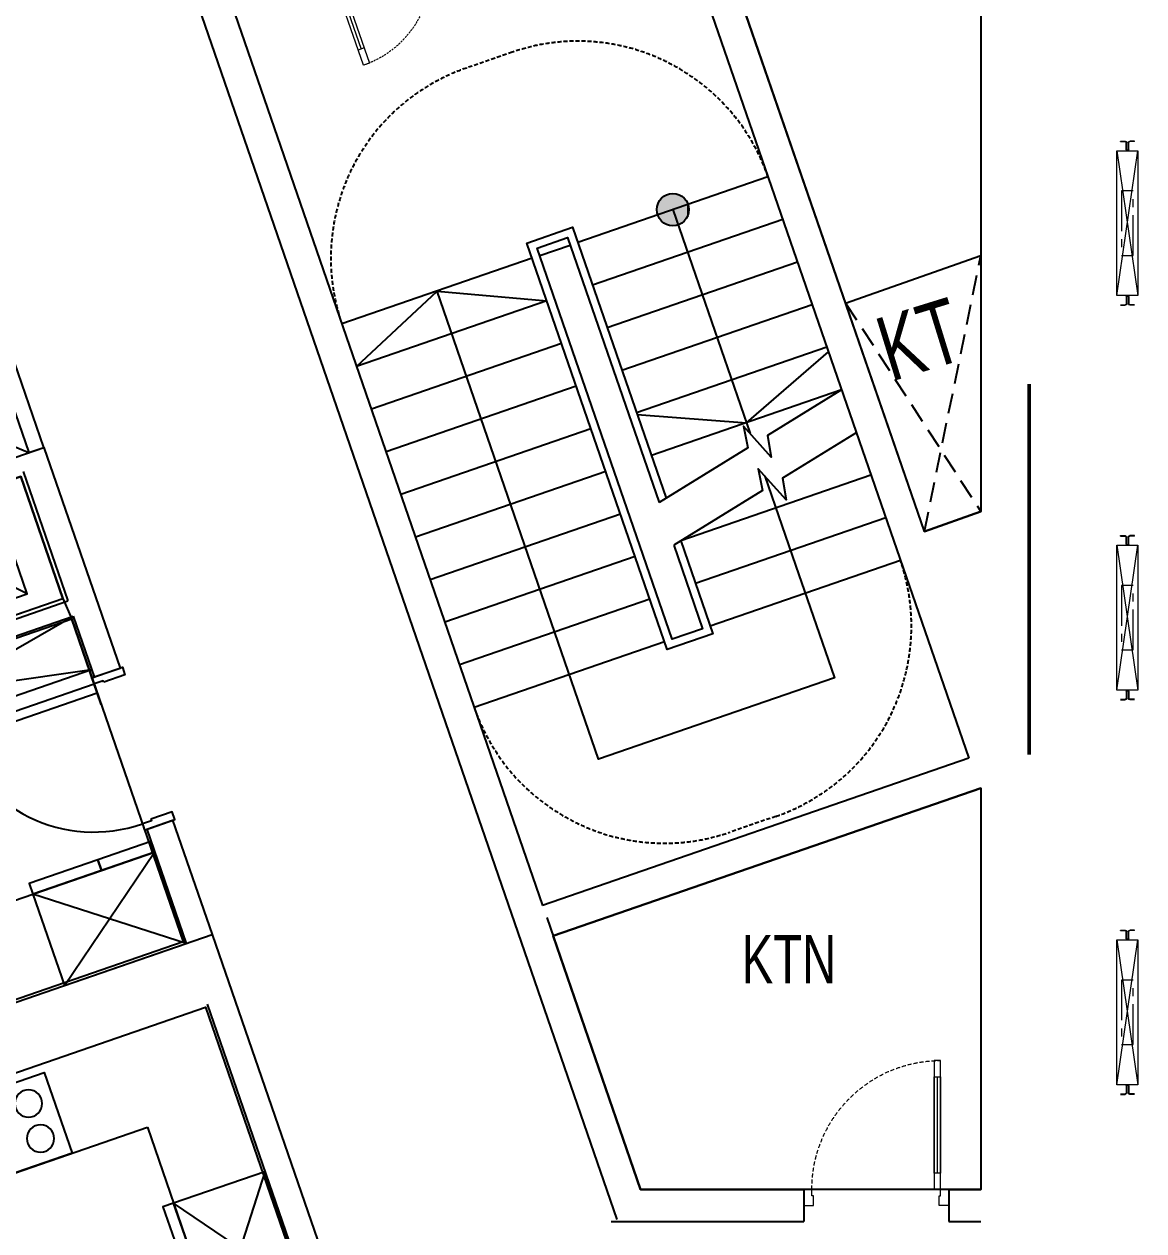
# Model space of a CAD drawing. Header units: millimetres. Extents: x -361702973 to 361248309, y -356458554 to 356543577.
# Drawn here: x -49016 to -42061, y 17413 to 24906 of the extents above; entities that cross this region are included whole.
import ezdxf
from ezdxf.enums import TextEntityAlignment as Align

# ---------------------------------------------------------------- set-up
doc = ezdxf.new("R2010")
doc.units = ezdxf.units.MM
doc.header["$LTSCALE"] = 100
doc.header["$MEASUREMENT"] = 0
for name, pattern in [('ACAD_ISO03W100', [30, 12, -18]), ('Xref_ST_MBDV Cot vach 30.7.2022$0$HIDDEN', [0.375, 0.25, -0.125]), ('Xref_ST_MBDV Cot vach 30.7.2022$0$HIDDEN2', [0.1875, 0.125, -0.0625]), ('Xref_ST_MBDV Cot vach 30.7.2022$0$PHANTOMX2', [5, 2.5, -0.5, 0.5, -0.5, 0.5, -0.5]), ('Xref_ST_MBDV Cot vach 30.7.2022$0$ST_MBDV Cot vach 220803$0$HIDDEN', [0.375, 0.25, -0.125])]:
    doc.linetypes.add(name, pattern=pattern)
for name, color, linetype in [('A-_FURN----_E-_N', 251, 'Continuous'), ('A-_SANIEQPT_E-_N', 251, 'Continuous'), ('A-ANNO-ROOM', 50, 'Continuous'), ('dien tich thong thuy', 3, 'Continuous'), ('IDEA - dim', 251, 'Continuous'), ('KT-Net manh', 139, 'Continuous'), ('KT-Tuong', 1, 'Continuous'), ('truc ky thua', 50, 'Continuous'), ('Xref_ST_MBDV Cot vach 30.7.2022$0$A-FLOR-STRS-ARROW', 8, 'Continuous'), ('Xref_ST_MBDV Cot vach 30.7.2022$0$KT-Khuat', 9, 'Xref_ST_MBDV Cot vach 30.7.2022$0$HIDDEN'), ('Xref_ST_MBDV Cot vach 30.7.2022$0$KT-Net manh', 139, 'Continuous'), ('Xref_ST_MBDV Cot vach 30.7.2022$0$KT-Text', 7, 'Continuous'), ('Xref_ST_MBDV Cot vach 30.7.2022$0$KT-Thay', 7, 'Continuous'), ('Xref_ST_MBDV Cot vach 30.7.2022$0$KT-Tuong', 1, 'Continuous'), ('Xref_ST_MBDV Cot vach 30.7.2022$0$ST_MBDV Cot vach 220803$0$KT-Khuat', 9, 'Xref_ST_MBDV Cot vach 30.7.2022$0$ST_MBDV Cot vach 220803$0$HIDDEN')]:
    doc.layers.add(name, color=color, linetype=linetype)
for name, color, linetype, lineweight in [('Xref_ST_MBDV Cot vach 30.7.2022$0$CUA', 37, 'Continuous', 13), ('Xref_ST_MBDV Cot vach 30.7.2022$0$KT-Net cot vach', 6, 'Continuous', 50), ('Xref_ST_MBDV Cot vach 30.7.2022$0$KT-Noi that', 36, 'Continuous', 9)]:
    doc.layers.add(name, color=color, linetype=linetype, lineweight=lineweight)
doc.styles.add('220126_HDN_HBA typical plan$0$211210_HDN_HBA_TYPICAL PLAN CORE OPT 1$0$HBA-Text', font='GOTHIC.TTF')
doc.styles.add('Xref_ST_MBDV Cot vach 30.7.2022$0$Arial', font='arial.ttf', dxfattribs={"width": 0.7})

# ---------------------------------------------------------------- blocks, each defined once
blk = doc.blocks.new('*U114')
for p, q in [((-1260, 525), (-1300, 525)), ((-1280, 100), (-1280, 525)), ((-90, 525), (-50, 525)), ((-70, 100), (-70, 525)), ((-1260, 100), (-1300, 100)), ((-90, 100), (-50, 100))]:
    blk.add_line(p, q)
for points in [[(-1300, 0), (-1260, 0), (-1260, 625), (-1300, 625)], [(-50, 0), (-90, 0), (-90, 625), (-50, 625)], [(-1350, -100), (-1290, -100), (-1290, -40), (-1300, -40), (-1300, 0), (-1350, 0)], [(0, -100), (-60, -100), (-60, -40), (-50, -40), (-50, 0), (0, 0)]]:
    blk.add_lwpolyline(points, close=True)
at = {"linetype": 'Xref_ST_MBDV Cot vach 30.7.2022$0$HIDDEN2'}
for centre, start, end in [((-1300, 0), 0, 89.99996), ((-50, 0), 90.00004, 180)]:
    blk.add_arc(centre, 625, start, end, dxfattribs=at)
blk = doc.blocks.new('*U115')
blk.add_line((70, 100), (70, 700))
for points in [[(50, 0), (50, 800), (90, 800), (90, 0)], [(50, 100), (90, 100), (90, 700), (50, 700)], [(0, -100), (60, -100), (60, -40), (50, -40), (50, 0), (0, 0)], [(900, -100), (840, -100), (840, -40), (850, -40), (850, 0), (900, 0)]]:
    blk.add_lwpolyline(points, close=True)
at = {"linetype": 'Xref_ST_MBDV Cot vach 30.7.2022$0$HIDDEN'}
blk.add_arc((50, 0), 800, 0, 90, dxfattribs=at)
blk = doc.blocks.new('Xref_ST_MBDV Cot vach 30.7.2022$0$TM 1000kg')
at = {"layer": 'Xref_ST_MBDV Cot vach 30.7.2022$0$KT-Noi that', "linetype": 'Continuous'}
for p, q in [((-603.5, 1460, 0), (-574.4, 1460, 0)), ((-603.5, 1456.8, 0), (-603.5, 1460, 0)), ((-603.5, 1456.8, 0), (-574.4, 1456.8, 0)), ((-568.2, 1406.2, 0), (-568.2, 1450.6, 0)), ((-565, 1406.2, 0), (-565, 1450.6, 0)), ((-555, 1406.2, 0), (-555, 1450.6, 0)), ((-551.8, 1406.2, 0), (-551.8, 1450.6, 0)), ((-516.5, 1460, 0), (-545.6, 1460, 0)), ((-516.5, 1456.8, 0), (-545.6, 1456.8, 0)), ((-516.5, 1456.8, 0), (-516.5, 1460, 0)), ((-558, 1403.2, 0), (-562, 1403.2, 0)), ((-558, 1400, 0), (-562, 1400, 0)), ((-568.2, 493.8, 0), (-568.2, 449.4, 0)), ((-565, 493.8, 0), (-565, 449.4, 0)), ((-558, 500, 0), (-562, 500, 0)), ((-558, 496.8, 0), (-562, 496.8, 0)), ((-555, 493.8, 0), (-555, 449.4, 0)), ((-551.8, 493.8, 0), (-551.8, 449.4, 0)), ((-603.5, 443.2, 0), (-574.4, 443.2, 0)), ((-603.5, 440, 0), (-574.4, 440, 0)), ((-516.5, 443.2, 0), (-545.6, 443.2, 0)), ((-516.5, 440, 0), (-545.6, 440, 0))]:
    blk.add_line(p, q, dxfattribs=at)
at = {"layer": 'Xref_ST_MBDV Cot vach 30.7.2022$0$KT-Noi that', "linetype": 'Xref_ST_MBDV Cot vach 30.7.2022$0$HIDDEN', "ltscale": 500}
for p, q in [((-495, 1400, 0), (-625, 500, 0)), ((-495, 500, 0), (-625, 1400, 0))]:
    blk.add_line(p, q, dxfattribs=at)
at = {"layer": 'Xref_ST_MBDV Cot vach 30.7.2022$0$KT-Noi that', "linetype": 'Continuous', "ltscale": 2, "elevation": 0}
blk.add_lwpolyline([(-495, 1400), (-625, 1400), (-625, 500), (-495, 500)], close=True, dxfattribs=at)
at = {"layer": 'Xref_ST_MBDV Cot vach 30.7.2022$0$KT-Noi that', "linetype": 'Xref_ST_MBDV Cot vach 30.7.2022$0$PHANTOMX2', "elevation": 0}
blk.add_lwpolyline([(-524, 1150), (-524, 750), (-596, 750), (-596, 1150)], close=True, dxfattribs=at)
at = {"layer": 'Xref_ST_MBDV Cot vach 30.7.2022$0$KT-Noi that', "linetype": 'Continuous'}
for centre, radius, start, end in [((-574.4, 1450.6, 0), 9.4, 0, 90), ((-574.4, 1450.6, 0), 6.2, 0, 90), ((-545.6, 1450.6, 0), 9.4, 90, 180), ((-545.6, 1450.6, 0), 6.2, 90, 180), ((-562, 1406.2, 0), 6.2, 180, 270), ((-562, 1406.2, 0), 3, 180, 270), ((-558, 1406.2, 0), 3, 270, 0), ((-558, 1406.2, 0), 6.2, 270, 0), ((-562, 493.8, 0), 6.2, 90, 180), ((-562, 493.8, 0), 3, 90, 180), ((-558, 493.8, 0), 6.2, 0, 90), ((-558, 493.8, 0), 3, 0, 90), ((-574.4, 449.4, 0), 6.2, 270, 0), ((-574.4, 449.4, 0), 9.4, 270, 0), ((-545.6, 449.4, 0), 9.4, 180, 270), ((-545.6, 449.4, 0), 6.2, 180, 270)]:
    blk.add_arc(centre, radius, start, end, dxfattribs=at)
blk = doc.blocks.new('17')
at = {"layer": 'A-_FURN----_E-_N', "linetype": 'Continuous'}
for points in [[(2975, 395), (2975, 995), (2375, 995), (2375, 395)], [(0, 170), (600, 170), (600, 970), (0, 970)], [(600, 520), (670, 520), (670, 970), (600, 970)], [(600, 170), (670, 170), (670, 520), (600, 520)]]:
    blk.add_lwpolyline(points, close=True, dxfattribs=at)
at = {"layer": 'IDEA - dim'}
blk.add_line((1800, 2005), (1800, 170), dxfattribs=at)
for points in [[(1575, 185), (2135, 185), (2135, 2070), (2275, 2070), (2275, 195), (3075, 195), (3075, 995), (3875, 995), (3875, 3695), (2275, 3695), (2275, 2790), (2135, 2790), (2135, 3835), (2265, 3835), (2265, 3695), (2275, 3695)], [(600, 3820), (600, 970)], [(2275, 2055), (2275, 195), (3075, 195), (3075, 995), (3875, 995), (3875, 3695), (2275, 3695), (2275, 2805)], [(600, 970), (0, 970)], [(3900, 100), (3200, 100), (3200, 0), (3900, 0)]]:
    blk.add_lwpolyline(points, dxfattribs=at)
for points in [[(1710, 1105), (1710, 185), (1650, 185), (1650, 1105)], [(800, 125), (790, 125), (790, 185), (750, 185), (750, -15), (800, -15)], [(1700, 125), (1710, 125), (1710, 185), (1750, 185), (1750, -15), (1700, -15)]]:
    blk.add_lwpolyline(points, close=True, dxfattribs=at)
blk.add_arc((1710, 185), 920, 90, 180, dxfattribs=at)
at = {"layer": 'KT-Net manh', "linetype": 'ACAD_ISO03W100', "ltscale": 4}
for p, q in [((2375, 395), (2975, 995)), ((0, 170), (600, 970)), ((0, 970), (600, 170))]:
    blk.add_line(p, q, dxfattribs=at)
for points in [[(1800, 2005), (2150, 170)], [(2150, 2005), (1800, 170)]]:
    blk.add_lwpolyline(points, dxfattribs=at)
at = {"layer": 'KT-Tuong'}
for p, q in [((2150, 2055), (2150, 170)), ((2250, 2055), (2250, 170)), ((3200, 870), (3200, 0)), ((3100, 170), (2250, 170))]:
    blk.add_line(p, q, dxfattribs=at)
for points in [[(0, 9600), (0, 0)], [(750, 170), (0, 170)], [(750, 170), (750, 0)], [(2150, 170), (1750, 170), (1750, 0)], [(750, 0), (0, 0)], [(3200, 0), (1750, 0)]]:
    blk.add_lwpolyline(points, dxfattribs=at)
at = {"layer": 'Xref_ST_MBDV Cot vach 30.7.2022$0$KT-Khuat', "linetype": 'Xref_ST_MBDV Cot vach 30.7.2022$0$HIDDEN', "ltscale": 5}
blk.add_line((3900, 870), (3200, 100), dxfattribs=at)
blk = doc.blocks.new('*U147')
at = {"ltscale": 5}
blk.add_lwpolyline([(305, -530), (305, 0), (-305, 0), (-305, -530)], close=True, dxfattribs=at)
for centre in [(-150, -150), (150, -150), (-150, -380), (150, -380)]:
    blk.add_circle(centre, 85, dxfattribs=at)
blk = doc.blocks.new('22')
at = {"layer": 'A-_FURN----_E-_N', "linetype": 'Continuous'}
for points in [[(-2240.3, 2101.1), (-2806.4, 1902.1), (-2540.9, 1147.4), (-1974.9, 1346.5)], [(-2806.4, 1902.1), (-2872.4, 1878.9), (-2756.3, 1548.7), (-2690.2, 1571.9)]]:
    blk.add_lwpolyline(points, close=True, dxfattribs=at)
at = {"layer": 'IDEA - dim'}
for p, q in [((-4698.6, 1766.7), (-2972.2, 2373.8)), ((-2972.2, 2373.8), (-2540.9, 1147.4))]:
    blk.add_line(p, q, dxfattribs=at)
at = {"layer": 'KT-Net manh', "linetype": 'ACAD_ISO03W100', "ltscale": 4}
for p, q in [((-2240.3, 2101.1), (-2540.9, 1147.4)), ((-1974.9, 1346.5), (-2806.4, 1902.1))]:
    blk.add_line(p, q, dxfattribs=at)
at = {"layer": 'KT-Tuong'}
for p, q in [((-2577.6, 3572.6), (-1731.6, 1167)), ((-2605.3, 3138.8), (-1892, 1110.6))]:
    blk.add_line(p, q, dxfattribs=at)
at = {"layer": 'A-_SANIEQPT_E-_N', "linetype": 'Continuous', "xscale": -0.9999999999999989, "rotation": 19.37543935912716}
blk.add_blockref('*U147', (-3902.8, 2608.4), dxfattribs=at)
blk = doc.blocks.new('A$C418F5BC8')
at = {"layer": 'A-ANNO-ROOM', "insert": (648.1, 1090.8), "char_height": 600, "attachment_point": 2, "rotation": 50.44883, "style": '220126_HDN_HBA typical plan$0$211210_HDN_HBA_TYPICAL PLAN CORE OPT 1$0$HBA-Text'}
blk.add_mtext_dynamic_manual_height_columns('SL-S', width=722857412.874, gutter_width=9765.6, heights=[0], dxfattribs=at)
blk = doc.blocks.new('A$C1AAC5519')
at = {"layer": 'A-ANNO-ROOM', "insert": (773, 1216.6), "char_height": 600, "attachment_point": 2, "rotation": 50.44883, "style": '220126_HDN_HBA typical plan$0$211210_HDN_HBA_TYPICAL PLAN CORE OPT 1$0$HBA-Text'}
blk.add_mtext_dynamic_manual_height_columns('1-BR', width=722857412.874, gutter_width=9765.6, heights=[0], dxfattribs=at)
blk = doc.blocks.new('A$C2A6C5140')
at = {"layer": 'A-ANNO-ROOM', "insert": (731.4, 1190, 0), "char_height": 600, "attachment_point": 2, "rotation": 50.44883, "style": '220126_HDN_HBA typical plan$0$211210_HDN_HBA_TYPICAL PLAN CORE OPT 1$0$HBA-Text'}
blk.add_mtext_dynamic_manual_height_columns('2-BR', width=722857412.874, gutter_width=9765.6, heights=[0], dxfattribs=at)
blk = doc.blocks.new('A$C5388591E')
at = {"layer": 'A-ANNO-ROOM', "insert": (894.3, 842.2, 0), "char_height": 600, "attachment_point": 2, "rotation": 1.40647, "style": '220126_HDN_HBA typical plan$0$211210_HDN_HBA_TYPICAL PLAN CORE OPT 1$0$HBA-Text'}
blk.add_mtext_dynamic_manual_height_columns('3-BR', width=722857412.874, gutter_width=9765.6, heights=[0], dxfattribs=at)
blk = doc.blocks.new('A$C21AF0CCA')
at = {"layer": 'A-ANNO-ROOM', "insert": (1197.6, 814.7), "char_height": 600, "attachment_point": 2, "rotation": 0.10543, "style": '220126_HDN_HBA typical plan$0$211210_HDN_HBA_TYPICAL PLAN CORE OPT 1$0$HBA-Text'}
blk.add_mtext_dynamic_manual_height_columns('1-BR+', width=722857412.874, gutter_width=9765.6, heights=[0], dxfattribs=at)

msp = doc.modelspace()

# ---------------------------------------------------------------- hatches: boundary and pattern name
at = {"layer": 'Xref_ST_MBDV Cot vach 30.7.2022$0$KT-Net manh'}
h = msp.add_hatch(color=256, dxfattribs=at)
edge = h.paths.add_edge_path(flags=0)
edge.add_arc((-44986.3, 23754.3), 100, 199.04714, 559.04714)
h = msp.add_hatch(color=256, dxfattribs=at)
edge = h.paths.add_edge_path(flags=0)
edge.add_arc((-44986.3, 23754.3), 100, 199.04714, 559.04714)
msp.add_hatch(color=256, dxfattribs=at).paths.add_polyline_path([(-44988.2, 23854.3), (-45046.6, 23834.1), (-45082, 23783.5), (-45080.9, 23721.7), (-45043.6, 23672.3), (-44984.5, 23654.3), (-44926.1, 23674.5), (-44890.7, 23725.1), (-44891.8, 23786.9), (-44929, 23836.3)], flags=0)
msp.add_hatch(color=256, dxfattribs=at).paths.add_polyline_path([(-44988.2, 23854.3), (-45046.6, 23834.1), (-45082, 23783.5), (-45080.9, 23721.7), (-45043.6, 23672.3), (-44984.5, 23654.3), (-44926.1, 23674.5), (-44890.7, 23725.1), (-44891.8, 23786.9), (-44929, 23836.3)], flags=0)

# ---------------------------------------------------------------- linework, layer by layer
at = {"layer": 'Defpoints', "elevation": 0}
for points in [[(-45521.7, 27832.9), (-44198.4, 28289.8), (-43073, 25030.3), (-43073, 21879.5), (-43423.7, 21756.2)], [(-45730.3, 19244.6), (-43073, 20162), (-43073, 17670.4), (-45186.9, 17670.4)]]:
    msp.add_lwpolyline(points, close=True, dxfattribs=at)
at = {"layer": 'truc ky thua', "elevation": 0}
msp.add_lwpolyline([(-45730.3, 19244.6), (-43073, 20162), (-43073, 17670.4), (-45186.9, 17670.4)], close=True, dxfattribs=at)
at = {"layer": 'Xref_ST_MBDV Cot vach 30.7.2022$0$A-FLOR-STRS-ARROW', "elevation": 0}
for points in [[(-43938.6, 22634.9), (-44397.9, 22351.6), (-44374.8, 22218), (-44547.7, 22410.6), (-44520.8, 22275.8), (-45072.5, 21935.4)], [(-43847, 22369.4), (-44306.2, 22086.1), (-44283.1, 21952.5), (-44456.1, 22145.1), (-44429.1, 22010.3), (-44980.8, 21669.9)]]:
    msp.add_lwpolyline(points, dxfattribs=at)
at = {"layer": 'Xref_ST_MBDV Cot vach 30.7.2022$0$KT-Net cot vach', "elevation": 0}
msp.add_lwpolyline([(-42773, 22670.4), (-42773, 20370.4)], dxfattribs=at)
at = {"layer": 'Xref_ST_MBDV Cot vach 30.7.2022$0$KT-Net manh'}
msp.add_line((-44890.7, 23725.1), (-44891.8, 23786.9), dxfattribs=at)
msp.add_line((-44890.7, 23725.1), (-44891.8, 23786.9), dxfattribs=at)
at = {"layer": 'Xref_ST_MBDV Cot vach 30.7.2022$0$KT-Net manh', "linetype": 'Xref_ST_MBDV Cot vach 30.7.2022$0$HIDDEN', "elevation": 0}
for points in [[(-44395.6, 23958.3, 0.414131), (-45984.8, 24732), (-46268.9, 24633.9, 0.414131), (-47042.3, 23044.5, 1.000029)], [(-43573.2, 21576.2, -0.414131), (-44346.5, 19986.8), (-44630.6, 19888.7, -0.414131), (-46219.9, 20662.5, -1.000029)]]:
    msp.add_lwpolyline(points, format="xyb", dxfattribs=at)
at = {"layer": 'Xref_ST_MBDV Cot vach 30.7.2022$0$KT-Net manh', "elevation": 0}
for points in [[(-44986.3, 23754.3), (-44506.6, 22364.8)], [(-46950.9, 22779.8), (-46451.5, 23248.5), (-45769.3, 23187.8)], [(-44414.9, 22099.3), (-44203.1, 21485.7), (-44170.5, 21391.2), (-43982.8, 20847.7), (-45448, 20341.9), (-46451.5, 23248.5)], [(-45208.6, 22483), (-44529.5, 22431), (-44020.2, 22871.2)]]:
    msp.add_lwpolyline(points, dxfattribs=at)
at = {"layer": 'Xref_ST_MBDV Cot vach 30.7.2022$0$KT-Net manh'}
msp.add_circle((-44986.3, 23754.3), 100, dxfattribs=at)
msp.add_circle((-44986.3, 23754.3), 100, dxfattribs=at)
at = {"layer": 'Xref_ST_MBDV Cot vach 30.7.2022$0$KT-Thay', "extrusion": (-1.21212e-08, -4.22423e-09, 1)}
for p, q in [((-44395.6, 23958.3), (-45577.1, 23550.3)), ((-44304.2, 23693.6), (-45485.7, 23285.7)), ((-45860.7, 23452.4), (-47042.3, 23044.5)), ((-44212.8, 23428.9), (-45394.4, 23021)), ((-45769.3, 23187.8), (-46950.9, 22779.8)), ((-44121.4, 23164.3), (-45303, 22756.3)), ((-45677.9, 22923.1), (-46859.5, 22515.2)), ((-44030, 22899.6), (-45211.6, 22491.7)), ((-45586.6, 22658.4), (-46768.1, 22250.5)), ((-43938.7, 22634.9), (-45120.2, 22227)), ((-45495.2, 22393.8), (-46676.7, 21985.8)), ((-45403.8, 22129.1), (-46585.4, 21721.2)), ((-43755.9, 22105.6), (-44937.5, 21697.6)), ((-45312.4, 21864.4), (-46494, 21456.5)), ((-43664.5, 21840.9), (-44846.1, 21433)), ((-45221.1, 21599.7), (-46402.6, 21191.8)), ((-43573.2, 21576.2), (-44754.7, 21168.3)), ((-45129.7, 21335.1), (-46311.2, 20927.1)), ((-45038.3, 21070.4), (-46219.9, 20662.5))]:
    msp.add_line(p, q, dxfattribs=at)
at = {"layer": 'Xref_ST_MBDV Cot vach 30.7.2022$0$KT-Thay'}
for p, q in [((-45813.4, 23468.8), (-45624.4, 23534)), ((-43913.2, 23174.1), (-43073, 23469.6))]:
    msp.add_line(p, q, dxfattribs=at)
at = {"layer": 'Xref_ST_MBDV Cot vach 30.7.2022$0$KT-Thay', "elevation": 0}
for points in [[(-44937.2, 21696.8), (-44738.4, 21121), (-45022, 21023.1), (-45893.3, 23547), (-45609.8, 23644.9), (-45028.9, 21962.3)], [(-44980.8, 21669.9), (-44802, 21152), (-44991, 21086.7), (-45829.7, 23516), (-45640.7, 23581.3), (-45072.5, 21935.4)]]:
    msp.add_lwpolyline(points, dxfattribs=at)
at = {"layer": 'Xref_ST_MBDV Cot vach 30.7.2022$0$KT-Tuong'}
for p, q in [((-43423.7, 21756.2), (-45521.7, 27832.9)), ((-45080.9, 25943.3), (-43148.9, 20347.4)), ((-48040.6, 25323.5), (-45333.6, 17482.5)), ((-47727.6, 25029.5), (-45795.6, 19433.6)), ((-43423.7, 21756.2), (-43073, 21879.5)), ((-43148.9, 20347.4), (-45795.6, 19433.6)), ((-43073, 20162), (-45730.3, 19244.6)), ((-45769.6, 19358.2), (-45186.9, 17670.4)), ((-45186.9, 17670.4), (-44173, 17670.4)), ((-44173, 17670.4), (-44173, 17470.4)), ((-43273, 17670.4), (-43273, 17470.4)), ((-43273, 17670.4), (-43073, 17670.4)), ((-45369.2, 17470.4), (-44173, 17470.4)), ((-43273, 17470.4), (-43073, 17470.4))]:
    msp.add_line(p, q, dxfattribs=at)
at = {"layer": 'Xref_ST_MBDV Cot vach 30.7.2022$0$ST_MBDV Cot vach 220803$0$KT-Khuat', "linetype": 'Xref_ST_MBDV Cot vach 30.7.2022$0$ST_MBDV Cot vach 220803$0$HIDDEN', "ltscale": 5}
for p, q in [((-43423.7, 21756.2), (-43073, 23469.6)), ((-43913.2, 23174.1), (-43073, 21879.5))]:
    msp.add_line(p, q, dxfattribs=at)

# ---------------------------------------------------------------- block references
at = {"layer": 'Xref_ST_MBDV Cot vach 30.7.2022$0$CUA', "xscale": -1, "rotation": 199.0471379539868}
msp.add_blockref('*U114', (-45884.3, 25665.9), dxfattribs=at)
at = {"layer": 'Xref_ST_MBDV Cot vach 30.7.2022$0$CUA', "xscale": -1}
msp.add_blockref('*U115', (-43273, 17670.4), dxfattribs=at)
at = {"layer": 'Xref_ST_MBDV Cot vach 30.7.2022$0$KT-Noi that', "xscale": -1}
for p in [(-42723, 22720.4, 0), (-42723, 20270.4, 0), (-42723, 17820.4, 0)]:
    msp.add_blockref('Xref_ST_MBDV Cot vach 30.7.2022$0$TM 1000kg', p, dxfattribs=at)

# ---------------------------------------------------------------- texts
at = {"layer": 'Xref_ST_MBDV Cot vach 30.7.2022$0$KT-Text', "extrusion": (-7.82116e-08, -2.35248e-08, 1), "style": 'Xref_ST_MBDV Cot vach 30.7.2022$0$Arial', "width": 0.7}
msp.add_text('KT', height=400, rotation=17.17014, dxfattribs=at).set_placement((-43394.4, 22758.6, 0), align=Align.CENTER)
at = {"layer": 'Xref_ST_MBDV Cot vach 30.7.2022$0$KT-Text', "extrusion": (-8.17004e-08, 7.19062e-10, 1), "insert": (-44265.1, 18949.8, 0), "char_height": 300, "attachment_point": 8, "text_direction": (1, 0, 0), "style": 'Xref_ST_MBDV Cot vach 30.7.2022$0$Arial'}
msp.add_mtext_dynamic_manual_height_columns('KTN', width=2465.018, gutter_width=6.25, heights=[0], dxfattribs=at)

# ---------------------------------------------------------------- next in the draw order: block references
at = {"layer": 'IDEA - dim', "rotation": 109.0471379204444}
msp.add_blockref('17', (-47849.3, 19253.6), dxfattribs=at)

# ---------------------------------------------------------------- next in the draw order: linework, layer by layer
at = {"layer": 'dien tich thong thuy', "elevation": 0}
for points in [[(-52609.9, 21720.2), (-52606.6, 21710.6), (-50054.4, 22591.7), (-49793.3, 21835.5), (-49037.1, 22096.6), (-48776, 21340.4), (-48720.9, 21211.3), (-48590.4, 20833.2), (-48273.8, 19916.3), (-48029.1, 19207.4), (-56725.4, 16205.2), (-57988.4, 19863.3), (-52609.9, 21720.2)], [(-54533.9, 9857.5), (-56585, 15798.5), (-53938.3, 16712.3), (-54013.4, 16929.7), (-50827.9, 18029.5), (-50752.8, 17812.1), (-47888.8, 18801.1), (-47187.1, 16768.6), (-46821.6, 15710), (-46637.2, 15175.9), (-47454.8, 14893.6), (-47324.3, 14515.5), (-46434.2, 14822.8), (-45748.1, 14818.7), (-45748.1, 12553.8), (-45495.1, 12552.4), (-45506.3, 10585.6), (-45736.3, 10585.6), (-45752.4, 7783.8), (-51637.3, 7817.5)]]:
    msp.add_lwpolyline(points, dxfattribs=at)

# ---------------------------------------------------------------- next in the draw order: block references
at = {"layer": 'A-ANNO-ROOM'}
for p in [(-193366.6, 192838, 0), (-194725.1, 187914.8, 0), (-204628.5, 156603.4, 0), (-263479.6, 50485.1, 0), (-269121.2, 49296.6, 0), (-249390.3, 45734.4, 0), (-231828.1, 44407.8, 0), (-260545.4, 42210.5, 0), (-266006, 40714.4, 0), (-231175.9, 40645.5, 0), (-228303.7, 35687.8, 0)]:
    msp.add_blockref('A$C21AF0CCA', p, dxfattribs=at)
at = {"layer": 'dien tich thong thuy'}
for name, p, rotation in [('A$C2A6C5140', (-235738.1, 62244.3, 0), 310.9576437198666), ('A$C2A6C5140', (-226972, 58672.5, 0), 310.9576437198666), ('A$C2A6C5140', (-182858.2, 33888.1, 0), 310.9576437198666), ('A$C2A6C5140', (-203397, 23120.6, 0), 310.9576437198666), ('A$C2A6C5140', (-180585.3, 23151.3, 0), 310.9576437198666), ('A$C2A6C5140', (-196571, 22922.7, 0), 310.9576437198666), ('A$C418F5BC8', (-247792.3, 59981.5, 0), 309.6632197063607), ('A$C418F5BC8', (-251962.3, 57974.8, 0), 309.6632197063607), ('A$C418F5BC8', (-255726.3, 56926.2, 0), 309.6632197063607), ('A$C418F5BC8', (-259675.3, 55322.6, 0), 309.6632197063607), ('A$C1AAC5519', (-244713, 48430.2, 0), 309.6566028083925), ('A$C1AAC5519', (-223357.5, 48059.8, 0), 309.6566028083925), ('A$C1AAC5519', (-221487.8, 45005.6, 0), 309.6566028083925), ('A$C418F5BC8', (-197487.1, 33411.5, 0), 309.6632197063607), ('A$C418F5BC8', (-193448.7, 33349.4, 0), 309.6632197063607), ('A$C418F5BC8', (-201711.8, 33256.2, 0), 309.6632197063607), ('A$C418F5BC8', (-206278.2, 33163.1, 0), 309.6632197063607), ('A$C1AAC5519', (-271599.9, 39640.3, 0), 309.6566028083925), ('A$C418F5BC8', (-226889, 31090.3, 0), 309.6632197063607), ('A$C1AAC5519', (-217339.7, 23702.3, -0.3), 309.6566028083925), ('A$C1AAC5519', (-211634.6, 23442.2, 0), 309.6566028083925), ('A$C1AAC5519', (-187964.1, 23164.1, 0), 309.6566028083925), ('22', (-45292.2, 15666.3), 359.6716985285339)]:
    msp.add_blockref(name, p, dxfattribs=dict(at, rotation=rotation))
for name, p in [('A$C418F5BC8', (-197463.7, 182913.5, 0)), ('A$C418F5BC8', (-200259, 179138.7, 0)), ('A$C2A6C5140', (-188160, 177105.6, 0)), ('A$C418F5BC8', (-200994.9, 174771.9, 0)), ('A$C2A6C5140', (-234759.5, 172444.9, 0)), ('A$C418F5BC8', (-200719.9, 170423.8, 0)), ('A$C2A6C5140', (-190797.8, 169517.5, 0)), ('A$C1AAC5519', (-230168, 167012, 0)), ('A$C418F5BC8', (-202290, 165833.6, 0)), ('A$C1AAC5519', (-241412.8, 165333.8, 0)), ('A$C418F5BC8', (-226321.6, 164849, 0)), ('A$C418F5BC8', (-223174.5, 162010.2, 0.1)), ('A$C418F5BC8', (-203583.9, 161846.9, 0)), ('A$C418F5BC8', (-244807.2, 161329.3, 0.1)), ('A$C2A6C5140', (-193344.5, 160504.9, 0)), ('A$C418F5BC8', (-219934.2, 159334.2, 0.1)), ('A$C1AAC5519', (-248428.9, 157037.2, 0)), ('A$C1AAC5519', (-252286.3, 152336.2, 0)), ('A$C2A6C5140', (-195752.5, 151816, 0)), ('A$C418F5BC8', (-228142.2, 149140, 0.1)), ('A$C1AAC5519', (-255923.8, 147682, 0)), ('A$C418F5BC8', (-224737.6, 146340.2, 0.1)), ('A$C2A6C5140', (-198038.4, 144981, 0)), ('A$C418F5BC8', (-221724.6, 144236.9, 0)), ('A$C1AAC5519', (-260576.9, 142107.7, 0)), ('A$C418F5BC8', (-245667.6, 140788.5, 0)), ('A$C418F5BC8', (-263605.5, 138503.3, 0.1)), ('A$C2A6C5140', (-199977, 137220.1, 0)), ('A$C418F5BC8', (-247616.1, 136995.9, 0)), ('A$C418F5BC8', (-266636.7, 135433.6, 0)), ('A$C1AAC5519', (-268569.2, 131058, 0)), ('A$C418F5BC8', (-252583.2, 130659.5, 0)), ('A$C418F5BC8', (-256446.3, 127486.8, 0)), ('A$C418F5BC8', (-258903, 124459.9, 0.1)), ('A$C2A6C5140', (-265461.2, 122023.7, 0)), ('A$C5388591E', (-193808.8, 199941.2, 0)), ('A$C5388591E', (-210573.6, 135718.1, 0)), ('A$C5388591E', (-276921.9, 49051.5, 0)), ('A$C5388591E', (-224277.6, 23412.8, 0))]:
    msp.add_blockref(name, p, dxfattribs=at)

doc.saveas('drawing.dxf')
